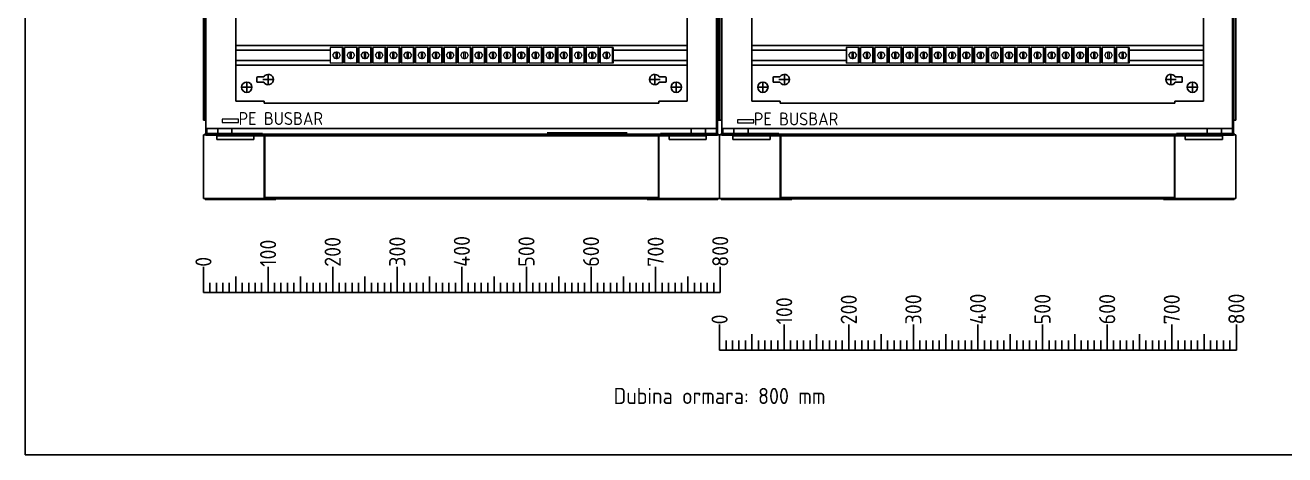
# Model space of a CAD drawing. Header units: millimetres. Extents: x 42151 to 59780, y 37376 to 44547.
# Drawn here: x 55880 to 57830, y 41507 to 42172 of the extents above; entities that cross this region are included whole.
import ezdxf
from ezdxf.enums import TextEntityAlignment as Align

# ---------------------------------------------------------------- set-up
doc = ezdxf.new("R2010")
doc.units = ezdxf.units.MM
doc.set_wipeout_variables(frame=1)
doc.layers.add('! NO PLOT !', color=7, linetype='Continuous', true_color=0xff75dd, plot=False)
doc.layers.add('000-PI-Oprema', color=30, linetype='Continuous', lineweight=5)
for name, color, linetype in [('000-PI-ORMAR', 2, 'Continuous'), ('000-PI_TEXT', 7, 'Continuous'), ('004-PI-DIN Šina', 3, 'Continuous'), ('AUT_TEXT', 7, 'Continuous')]:
    doc.layers.add(name, color=color, linetype=linetype)
doc.styles.add('PI0', font='isocpeur.ttf', dxfattribs={"width": 0.9})

# ---------------------------------------------------------------- blocks, each defined once
blk = doc.blocks.new('2000x800_montazna ploca')
at = {"layer": '! NO PLOT !'}
for p, q in [((-4325.1, 1624.7), (-4308.3, 1624.7)), ((-4316.7, 1616.3), (-4316.7, 1633.1)), ((-4283.4, 1604.3), (-4283.4, 1621.1)), ((-3685, 1604.3), (-3685, 1621.1)), ((-3660.1, 1624.7), (-3643.3, 1624.7)), ((-3657.7, 1630), (-3657.7, 1619.4)), ((-3651.7, 1616.3), (-3651.7, 1633.1)), ((-4300.9, 1615.9), (-4300.9, 1609.5)), ((-4290.2, 1616.9), (-4299.9, 1616.9)), ((-4299.9, 1608.5), (-4290.2, 1608.5)), ((-4291.8, 1612.7), (-4275, 1612.7)), ((-3693.4, 1612.7), (-3676.6, 1612.7)), ((-3668.5, 1616.9), (-3678.2, 1616.9)), ((-3678.2, 1608.5), (-3668.5, 1608.5)), ((-3667.5, 1609.5), (-3667.5, 1615.9)), ((-4316.7, -230.7), (-4316.7, -213.9)), ((-4300.9, -207.1), (-4300.9, -213.5)), ((-4290.2, -206.1), (-4299.9, -206.1)), ((-4291.8, -210.3), (-4275, -210.3)), ((-4283.4, -218.7), (-4283.4, -201.9)), ((-3693.4, -210.3), (-3676.6, -210.3)), ((-3685, -218.7), (-3685, -201.9)), ((-3668.5, -206.1), (-3678.2, -206.1)), ((-3667.5, -213.5), (-3667.5, -207.1)), ((-3651.7, -230.7), (-3651.7, -213.9)), ((-4325.1, -222.3), (-4308.3, -222.3)), ((-4299.9, -214.5), (-4290.2, -214.5)), ((-3678.2, -214.5), (-3668.5, -214.5)), ((-3660.1, -222.3), (-3643.3, -222.3))]:
    blk.add_line(p, q, dxfattribs=at)
for centre in [(-4316.7, 1624.7), (-3651.7, 1624.7), (-4316.7, -222.3), (-3651.7, -222.3)]:
    blk.add_circle(centre, 8, dxfattribs=at)
for centre, radius, start, end in [((-4283.4, 1612.7), 8, 211.6682, 148.3318), ((-3685, 1612.7), 8, 31.6682, 328.3318), ((-4299.9, 1615.9), 1, 90, 180), ((-4299.9, 1609.5), 1, 180, 270), ((-3668.5, 1615.9), 1, 0, 90), ((-3668.5, 1609.5), 1, 270, 0), ((-4299.9, -207.1), 1, 90, 180), ((-4299.9, -213.5), 1, 180, 270), ((-4283.4, -210.3), 8, 211.6682, 148.3318), ((-3685, -210.3), 8, 31.6682, 328.3318), ((-3668.5, -207.1), 1, 360, 90), ((-3668.5, -213.5), 1, 270, 0)]:
    blk.add_arc(centre, radius, start, end, dxfattribs=at)
at = {"layer": '000-PI-ORMAR'}
for p, q in [((-4289.7, 1646.2), (-4333.7, 1646.2)), ((-4333.7, 1646.2), (-4333.7, -243.8)), ((-4289.7, 1649.2), (-4289.7, 1646.2)), ((-3678.7, 1649.2), (-4289.7, 1649.2)), ((-3678.7, 1646.2), (-3678.7, 1649.2)), ((-3678.7, 1646.2), (-3634.7, 1646.2)), ((-3634.7, 1646.2), (-3634.7, -243.8)), ((-4333.7, -243.8), (-4289.7, -243.8)), ((-4289.7, -243.8), (-4289.7, -246.8)), ((-3678.7, -246.8), (-4289.7, -246.8)), ((-3634.7, -243.8), (-3678.7, -243.8)), ((-3678.7, -246.8), (-3678.7, -243.8))]:
    blk.add_line(p, q, dxfattribs=at)
blk = doc.blocks.new('*U89')
at = {"layer": '004-PI-DIN Šina', "ltscale": 0.25}
for p, q in [((0, 15), (699, 15)), ((0, -15), (0, 15)), ((699, 8), (0, 8)), ((699, 15), (699, -15)), ((0, -8), (699, -8)), ((699, -15), (0, -15))]:
    blk.add_line(p, q, dxfattribs=at)
blk = doc.blocks.new('3240252_WCC_14-select__2', base_point=(55.7, 813.9))
at = {"layer": '000-PI-Oprema'}
for p, q in [((55.7, 837.9), (55.7, 813.9)), ((56.5, 837.9), (55.7, 837.9)), ((74.8, 837.9), (56.5, 837.9)), ((56.5, 813.9), (56.5, 837.9)), ((59.9, 825.9), (62.8, 830.9)), ((62.8, 820.9), (59.9, 825.9)), ((62.8, 830.9), (64.9, 830.9)), ((64.9, 820.9), (62.8, 820.9)), ((64.9, 820.9), (64.9, 830.9)), ((66.5, 830.9), (64.9, 830.9)), ((64.9, 820.9), (66.5, 820.9)), ((66.5, 830.9), (68.6, 830.9)), ((66.5, 830.9), (66.5, 820.9)), ((68.6, 820.9), (66.5, 820.9)), ((68.6, 830.9), (71.4, 825.9)), ((71.4, 825.9), (68.6, 820.9)), ((75.7, 837.9), (74.8, 837.9)), ((74.8, 813.9), (74.8, 837.9)), ((75.7, 837.9), (75.7, 813.9)), ((56.5, 813.9), (55.7, 813.9)), ((74.8, 813.9), (56.5, 813.9)), ((75.7, 813.9), (74.8, 813.9))]:
    blk.add_line(p, q, dxfattribs=at)
blk = doc.blocks.new('Drfsicht1', base_point=(65.7, 825.9))
blk.add_wipeout([(55.7, 837.9), (75.7, 837.9), (75.7, 813.9), (55.7, 813.9)])
at = {"layer": '000-PI-Oprema'}
blk.add_blockref('3240252_WCC_14-select__2', (55.7, 813.9), dxfattribs=at)
blk = doc.blocks.new('Uvodnica_ WCC14')
at = {"layer": '000-PI-Oprema'}
blk.add_blockref('Drfsicht1', (0, 0), dxfattribs=at)
blk = doc.blocks.new('A$C22301F41')
at = {"color": 7}
for p, q in [((0, 0), (0, 40)), ((100, 0), (100, 40)), ((200, 0), (200, 40)), ((200, 0), (200, 40)), ((200, 0), (200, 40)), ((200, 0), (200, 40)), ((200, 0), (200, 40)), ((200, 0), (200, 40)), ((200, 0), (200, 40)), ((200, 0), (200, 40)), ((300, 0), (300, 40)), ((400, 0), (400, 40)), ((400, 0), (400, 40)), ((400, 0), (400, 40)), ((400, 0), (400, 40)), ((400, 0), (400, 40)), ((400, 0), (400, 40)), ((400, 0), (400, 40)), ((500, 0), (500, 40)), ((600, 0), (600, 40)), ((600, 0), (600, 40)), ((600, 0), (600, 40)), ((600, 0), (600, 40)), ((600, 0), (600, 40)), ((600, 0), (600, 40)), ((700, 0), (700, 40)), ((800, 0), (800, 40)), ((800, 0), (800, 40)), ((800, 0), (800, 40)), ((800, 0), (800, 40)), ((800, 0), (800, 40)), ((800, 0), (800, 40)), ((50, 0), (50, 25)), ((150, 0), (150, 25)), ((250, 0), (250, 25)), ((350, 0), (350, 25)), ((450, 0), (450, 25)), ((550, 0), (550, 25)), ((650, 0), (650, 25)), ((750, 0), (750, 25)), ((800, 0), (0, 0)), ((10, 0), (10, 15)), ((20, 0), (20, 15)), ((30, 0), (30, 15)), ((40, 0), (40, 15)), ((60, 0), (60, 15)), ((70, 0), (70, 15)), ((80, 0), (80, 15)), ((90, 0), (90, 15)), ((110, 0), (110, 15)), ((120, 0), (120, 15)), ((130, 0), (130, 15)), ((140, 0), (140, 15)), ((160, 0), (160, 15)), ((170, 0), (170, 15)), ((180, 0), (180, 15)), ((190, 0), (190, 15)), ((210, 0), (210, 15)), ((220, 0), (220, 15)), ((230, 0), (230, 15)), ((240, 0), (240, 15)), ((260, 0), (260, 15)), ((270, 0), (270, 15)), ((280, 0), (280, 15)), ((290, 0), (290, 15)), ((310, 0), (310, 15)), ((320, 0), (320, 15)), ((330, 0), (330, 15)), ((340, 0), (340, 15)), ((360, 0), (360, 15)), ((370, 0), (370, 15)), ((380, 0), (380, 15)), ((390, 0), (390, 15)), ((410, 0), (410, 15)), ((420, 0), (420, 15)), ((430, 0), (430, 15)), ((440, 0), (440, 15)), ((460, 0), (460, 15)), ((470, 0), (470, 15)), ((480, 0), (480, 15)), ((490, 0), (490, 15)), ((510, 0), (510, 15)), ((520, 0), (520, 15)), ((530, 0), (530, 15)), ((540, 0), (540, 15)), ((560, 0), (560, 15)), ((570, 0), (570, 15)), ((580, 0), (580, 15)), ((590, 0), (590, 15)), ((610, 0), (610, 15)), ((620, 0), (620, 15)), ((630, 0), (630, 15)), ((640, 0), (640, 15)), ((660, 0), (660, 15)), ((670, 0), (670, 15)), ((680, 0), (680, 15)), ((690, 0), (690, 15)), ((710, 0), (710, 15)), ((720, 0), (720, 15)), ((730, 0), (730, 15)), ((740, 0), (740, 15)), ((760, 0), (760, 15)), ((770, 0), (770, 15)), ((780, 0), (780, 15)), ((790, 0), (790, 15))]:
    blk.add_line(p, q, dxfattribs=at)
at = {"color": 7, "style": 'PI0', "width": 0.9}
for s, p in [('100', (100, 40)), ('200', (200, 40)), ('300', (300, 40)), ('400', (400, 40)), ('500', (500, 40)), ('600', (600, 40)), ('700', (700, 40)), ('800', (800, 40)), ('0', (0, 40))]:
    blk.add_text(s, height=25, rotation=90, dxfattribs=at).set_placement(p, align=Align.MIDDLE_LEFT)

msp = doc.modelspace()

# ---------------------------------------------------------------- linework, layer by layer
at = {"layer": '! NO PLOT !', "ltscale": 0.25}
msp.add_lwpolyline([(55880.237, 44376.997), (55880.237, 41506.997), (58030.237, 41506.997), (58030.237, 42491.997), (59780.237, 42491.997), (59780.237, 44376.997), (55880.237, 44376.997)], dxfattribs=at)
at = {"layer": '000-PI-Oprema', "ltscale": 0.25}
msp.add_line((56688.333, 42005.964), (56812.333, 42005.964), dxfattribs=at)
for points in [[(56185.39, 42021.716), (56210.39, 42021.716), (56210.39, 42026.716), (56185.39, 42026.716)], [(56983.106, 42021.07), (57008.106, 42021.07), (57008.106, 42026.07), (56983.106, 42026.07)]]:
    msp.add_lwpolyline(points, close=True, dxfattribs=at)
at = {"layer": '000-PI-ORMAR'}
for p, q in [((56159.749, 43996.747), (56159.749, 42012.247)), ((56950.237, 43996.747), (56950.237, 42012.247)), ((56951.737, 43996.747), (56951.737, 42012.247)), ((56951.749, 42012.247), (56951.749, 43996.747)), ((56958.749, 43996.747), (56958.749, 42012.247)), ((57749.237, 43996.747), (57749.237, 42012.247)), ((57750.737, 43996.747), (57750.737, 42012.247)), ((57750.749, 42012.247), (57750.749, 43996.747)), ((56156.237, 43976.247), (56156.237, 42025.247)), ((56158.956, 43976.247), (56158.956, 42025.247)), ((56952.518, 43976.247), (56952.518, 42025.247)), ((56955.237, 43976.247), (56955.237, 42025.247)), ((56955.237, 43976.247), (56955.237, 42025.247)), ((56957.956, 43976.247), (56957.956, 42025.247)), ((57751.518, 43976.247), (57751.518, 42025.247)), ((57754.237, 43976.247), (57754.237, 42025.247)), ((56156.237, 42025.247), (56159.749, 42025.247)), ((56159.737, 42002.247), (56159.737, 42025.247)), ((56951.749, 42025.247), (56955.237, 42025.247)), ((56955.237, 42025.247), (56958.749, 42025.247)), ((56958.737, 42002.247), (56958.737, 42025.247)), ((57750.749, 42025.247), (57754.237, 42025.247)), ((56158.737, 42004.747), (56247.737, 42004.747)), ((56158.737, 42004.747), (56158.737, 42002.747)), ((56159.749, 42012.247), (56951.749, 42012.247)), ((56161.237, 42003.747), (56161.237, 42012.247)), ((56178.237, 42003.747), (56161.237, 42003.747)), ((56178.237, 42012.247), (56178.237, 42001.247)), ((56933.237, 42003.747), (56178.237, 42003.747)), ((56200.237, 42012.247), (56200.237, 42001.247)), ((56247.737, 42004.747), (56247.737, 42002.747)), ((56250.987, 42003.747), (56250.987, 41903.247)), ((56250.987, 42003.747), (56860.487, 42003.747)), ((56860.487, 42003.747), (56860.487, 41903.247)), ((56952.737, 42004.747), (56863.737, 42004.747)), ((56863.737, 42004.747), (56863.737, 42002.747)), ((56911.237, 42012.247), (56911.237, 42001.247)), ((56933.237, 42012.247), (56933.237, 42001.247)), ((56950.237, 42003.747), (56933.237, 42003.747)), ((56950.237, 42012.247), (56950.237, 42003.747)), ((56951.737, 42012.247), (56951.737, 42002.247)), ((56952.737, 42004.747), (56952.737, 42002.747)), ((56957.737, 42004.747), (57046.737, 42004.747)), ((56957.737, 42004.747), (56957.737, 42002.747)), ((56958.749, 42012.247), (57750.749, 42012.247)), ((56960.237, 42003.747), (56960.237, 42012.247)), ((56977.237, 42003.747), (56960.237, 42003.747)), ((56977.237, 42012.247), (56977.237, 42001.247)), ((57732.237, 42003.747), (56977.237, 42003.747)), ((56999.237, 42012.247), (56999.237, 42001.247)), ((57046.737, 42004.747), (57046.737, 42002.747)), ((57049.987, 42003.747), (57049.987, 41903.247)), ((57049.987, 42003.747), (57659.487, 42003.747)), ((57659.487, 42003.747), (57659.487, 41903.247)), ((57751.737, 42004.747), (57662.737, 42004.747)), ((57662.737, 42004.747), (57662.737, 42002.747)), ((57710.237, 42012.247), (57710.237, 42001.247)), ((57732.237, 42012.247), (57732.237, 42001.247)), ((57749.237, 42003.747), (57732.237, 42003.747)), ((57749.237, 42012.247), (57749.237, 42003.747)), ((57750.737, 42012.247), (57750.737, 42002.247)), ((57751.737, 42004.747), (57751.737, 42002.747)), ((56156.237, 41904.247), (56156.237, 42002.747)), ((56156.237, 42002.747), (56158.737, 42002.747)), ((56247.737, 42002.747), (56158.737, 42002.747)), ((56178.237, 42002.247), (56159.737, 42002.247)), ((56176.776, 42001.247), (56178.237, 42001.247)), ((56176.776, 41995.247), (56176.776, 42001.247)), ((56176.776, 41995.247), (56234.427, 41995.247)), ((56933.237, 42002.247), (56178.237, 42002.247)), ((56178.237, 42001.247), (56182.495, 42001.247)), ((56182.495, 42001.247), (56204.607, 42001.247)), ((56906.868, 42001.247), (56204.607, 42001.247)), ((56234.427, 41995.247), (56234.427, 42001.247)), ((56247.737, 42002.747), (56250.237, 42002.747)), ((56250.237, 42002.747), (56250.237, 41993.265)), ((56250.237, 41993.265), (56250.237, 41904.247)), ((56250.987, 42002.247), (56860.487, 42002.247)), ((56250.987, 42001.247), (56860.487, 42001.247)), ((56861.237, 42002.747), (56861.237, 41993.265)), ((56863.737, 42002.747), (56861.237, 42002.747)), ((56861.237, 41993.265), (56861.237, 41904.247)), ((56863.737, 42002.747), (56952.737, 42002.747)), ((56877.047, 42001.247), (56877.047, 41995.247)), ((56877.047, 41995.247), (56934.699, 41995.247)), ((56906.868, 42001.247), (56928.979, 42001.247)), ((56928.979, 42001.247), (56933.237, 42001.247)), ((56951.737, 42002.247), (56933.237, 42002.247)), ((56933.237, 42001.247), (56934.699, 42001.247)), ((56934.699, 41995.247), (56934.699, 42001.247)), ((56955.237, 42002.747), (56952.737, 42002.747)), ((56955.237, 41904.247), (56955.237, 42002.747)), ((56955.237, 41904.247), (56955.237, 42002.747)), ((56955.237, 42002.747), (56957.737, 42002.747)), ((57046.737, 42002.747), (56957.737, 42002.747)), ((56977.237, 42002.247), (56958.737, 42002.247)), ((56975.776, 42001.247), (56977.237, 42001.247)), ((56975.776, 41995.247), (56975.776, 42001.247)), ((56975.776, 41995.247), (57033.427, 41995.247)), ((57732.237, 42002.247), (56977.237, 42002.247)), ((56977.237, 42001.247), (56981.495, 42001.247)), ((56981.495, 42001.247), (57003.607, 42001.247)), ((57705.868, 42001.247), (57003.607, 42001.247)), ((57033.427, 41995.247), (57033.427, 42001.247)), ((57046.737, 42002.747), (57049.237, 42002.747)), ((57049.237, 42002.747), (57049.237, 41993.265)), ((57049.237, 41993.265), (57049.237, 41904.247)), ((57049.987, 42002.247), (57659.487, 42002.247)), ((57049.987, 42001.247), (57659.487, 42001.247)), ((57660.237, 42002.747), (57660.237, 41993.265)), ((57662.737, 42002.747), (57660.237, 42002.747)), ((57660.237, 41993.265), (57660.237, 41904.247)), ((57662.737, 42002.747), (57751.737, 42002.747)), ((57676.047, 42001.247), (57676.047, 41995.247)), ((57676.047, 41995.247), (57733.699, 41995.247)), ((57705.868, 42001.247), (57727.979, 42001.247)), ((57727.979, 42001.247), (57732.237, 42001.247)), ((57750.737, 42002.247), (57732.237, 42002.247)), ((57732.237, 42001.247), (57733.699, 42001.247)), ((57733.699, 41995.247), (57733.699, 42001.247)), ((57754.237, 42002.747), (57751.737, 42002.747)), ((57754.237, 41904.247), (57754.237, 42002.747)), ((56250.237, 41913.728), (56250.237, 41904.247)), ((56250.987, 41905.747), (56860.487, 41905.747)), ((56861.237, 41913.728), (56861.237, 41904.247)), ((57049.237, 41913.728), (57049.237, 41904.247)), ((57049.987, 41905.747), (57659.487, 41905.747)), ((57660.237, 41913.728), (57660.237, 41904.247)), ((56158.737, 41904.247), (56156.237, 41904.247)), ((56247.737, 41904.247), (56158.737, 41904.247)), ((56158.737, 41903.997), (56158.737, 41903.997)), ((56158.737, 41903.997), (56158.737, 41902.247)), ((56268.237, 41902.247), (56158.737, 41902.247)), ((56250.987, 41904.247), (56247.737, 41904.247)), ((56247.737, 41904.247), (56247.737, 41904.247)), ((56247.737, 41904.247), (56247.737, 41902.247)), ((56250.987, 41904.747), (56860.487, 41904.747)), ((56250.987, 41903.247), (56860.487, 41903.247)), ((56251.737, 41903.247), (56251.737, 41902.247)), ((56268.237, 41903.247), (56268.237, 41902.247)), ((56843.237, 41903.247), (56843.237, 41902.247)), ((56952.737, 41902.247), (56843.237, 41902.247)), ((56859.737, 41903.247), (56859.737, 41902.247)), ((56863.737, 41904.247), (56860.487, 41904.247)), ((56863.737, 41904.247), (56952.737, 41904.247)), ((56863.737, 41904.247), (56863.737, 41904.247)), ((56863.737, 41904.247), (56863.737, 41902.247)), ((56952.737, 41904.247), (56955.237, 41904.247)), ((56952.737, 41903.997), (56952.737, 41903.997)), ((56952.737, 41903.997), (56952.737, 41902.247)), ((56957.737, 41904.247), (56955.237, 41904.247)), ((57046.737, 41904.247), (56957.737, 41904.247)), ((56957.737, 41903.997), (56957.737, 41903.997)), ((56957.737, 41903.997), (56957.737, 41902.247)), ((57067.237, 41902.247), (56957.737, 41902.247)), ((57049.987, 41904.247), (57046.737, 41904.247)), ((57046.737, 41904.247), (57046.737, 41904.247)), ((57046.737, 41904.247), (57046.737, 41902.247)), ((57049.987, 41904.747), (57659.487, 41904.747)), ((57049.987, 41903.247), (57659.487, 41903.247)), ((57050.737, 41903.247), (57050.737, 41902.247)), ((57067.237, 41903.247), (57067.237, 41902.247)), ((57642.237, 41903.247), (57642.237, 41902.247)), ((57751.737, 41902.247), (57642.237, 41902.247)), ((57658.737, 41903.247), (57658.737, 41902.247)), ((57662.737, 41904.247), (57659.487, 41904.247)), ((57662.737, 41904.247), (57751.737, 41904.247)), ((57662.737, 41904.247), (57662.737, 41904.247)), ((57662.737, 41904.247), (57662.737, 41902.247)), ((57751.737, 41904.247), (57754.237, 41904.247)), ((57751.737, 41903.997), (57751.737, 41903.997)), ((57751.737, 41903.997), (57751.737, 41902.247))]:
    msp.add_line(p, q, dxfattribs=at)

# ---------------------------------------------------------------- block references
for p in [(60539.907, 42298.559), (61338.907, 42298.559)]:
    msp.add_blockref('2000x800_montazna ploca', p)
at = {"ltscale": 0.01}
for p in [(56156.237, 41758.247), (56955.237, 41668.989)]:
    msp.add_blockref('A$C22301F41', p, dxfattribs=at)
at = {"layer": '000-PI-Oprema'}
for p in [(56206.237, 42125.747), (57005.237, 42125.747)]:
    msp.add_blockref('*U89', p, dxfattribs=at)

# ---------------------------------------------------------------- texts
at = {"layer": '000-PI_TEXT', "style": 'PI0', "width": 0.9}
for p in [(56275.946, 42027.859), (57073.661, 42027.214)]:
    msp.add_text('PE BUSBAR', height=20, dxfattribs=at).set_placement(p, align=Align.MIDDLE)
at = {"layer": 'AUT_TEXT', "style": 'PI0', "width": 0.9}
msp.add_text('Dubina ormara: 800 mm', height=25, dxfattribs=at).set_placement((56955.237, 41598.177), align=Align.MIDDLE)

# ---------------------------------------------------------------- next in the draw order: block references
at = {"layer": '000-PI-Oprema'}
for p in [(56780.32, 42125.747), (57579.32, 42125.747)]:
    msp.add_blockref('Drfsicht1', p, dxfattribs=at)

# ---------------------------------------------------------------- next in the draw order: block references
for p in [(56758.32, 42125.747), (57557.32, 42125.747)]:
    msp.add_blockref('Drfsicht1', p, dxfattribs=at)

# ---------------------------------------------------------------- next in the draw order: block references
for p in [(56736.32, 42125.747), (57535.32, 42125.747)]:
    msp.add_blockref('Drfsicht1', p, dxfattribs=at)

# ---------------------------------------------------------------- next in the draw order: block references
for p in [(56714.32, 42125.747), (57513.32, 42125.747)]:
    msp.add_blockref('Drfsicht1', p, dxfattribs=at)

# ---------------------------------------------------------------- next in the draw order: block references
for p in [(56692.32, 42125.747), (57491.32, 42125.747)]:
    msp.add_blockref('Drfsicht1', p, dxfattribs=at)

# ---------------------------------------------------------------- next in the draw order: block references
for p in [(56670.32, 42125.747), (57469.32, 42125.747)]:
    msp.add_blockref('Drfsicht1', p, dxfattribs=at)

# ---------------------------------------------------------------- next in the draw order: block references
for p in [(56648.32, 42125.747), (57447.32, 42125.747)]:
    msp.add_blockref('Drfsicht1', p, dxfattribs=at)

# ---------------------------------------------------------------- next in the draw order: block references
for p in [(56626.32, 42125.747), (57425.32, 42125.747)]:
    msp.add_blockref('Drfsicht1', p, dxfattribs=at)

# ---------------------------------------------------------------- next in the draw order: block references
for p in [(56604.32, 42125.747), (57403.32, 42125.747)]:
    msp.add_blockref('Drfsicht1', p, dxfattribs=at)

# ---------------------------------------------------------------- next in the draw order: block references
for p in [(56582.32, 42125.747), (57381.32, 42125.747)]:
    msp.add_blockref('Drfsicht1', p, dxfattribs=at)

# ---------------------------------------------------------------- next in the draw order: block references
for p in [(56560.32, 42125.747), (57359.32, 42125.747)]:
    msp.add_blockref('Drfsicht1', p, dxfattribs=at)

# ---------------------------------------------------------------- next in the draw order: block references
for p in [(56538.32, 42125.747), (57337.32, 42125.747)]:
    msp.add_blockref('Drfsicht1', p, dxfattribs=at)

# ---------------------------------------------------------------- next in the draw order: block references
for p in [(56516.32, 42125.747), (57315.32, 42125.747)]:
    msp.add_blockref('Drfsicht1', p, dxfattribs=at)

# ---------------------------------------------------------------- next in the draw order: block references
for p in [(56494.32, 42125.747), (57293.32, 42125.747)]:
    msp.add_blockref('Drfsicht1', p, dxfattribs=at)

# ---------------------------------------------------------------- next in the draw order: block references
for p in [(56472.32, 42125.747), (57271.32, 42125.747)]:
    msp.add_blockref('Drfsicht1', p, dxfattribs=at)

# ---------------------------------------------------------------- next in the draw order: block references
for p in [(56450.32, 42125.747), (57249.32, 42125.747)]:
    msp.add_blockref('Drfsicht1', p, dxfattribs=at)

# ---------------------------------------------------------------- next in the draw order: block references
for p in [(56428.32, 42125.747), (57227.32, 42125.747)]:
    msp.add_blockref('Drfsicht1', p, dxfattribs=at)

# ---------------------------------------------------------------- next in the draw order: block references
for p in [(56406.32, 42125.747), (57205.32, 42125.747)]:
    msp.add_blockref('Drfsicht1', p, dxfattribs=at)

# ---------------------------------------------------------------- next in the draw order: block references
for p in [(56384.32, 42125.747), (57183.32, 42125.747)]:
    msp.add_blockref('Drfsicht1', p, dxfattribs=at)

# ---------------------------------------------------------------- next in the draw order: block references
for p in [(56362.32, 42125.747), (57161.32, 42125.747)]:
    msp.add_blockref('Uvodnica_ WCC14', p, dxfattribs=at)

doc.saveas('drawing.dxf')
